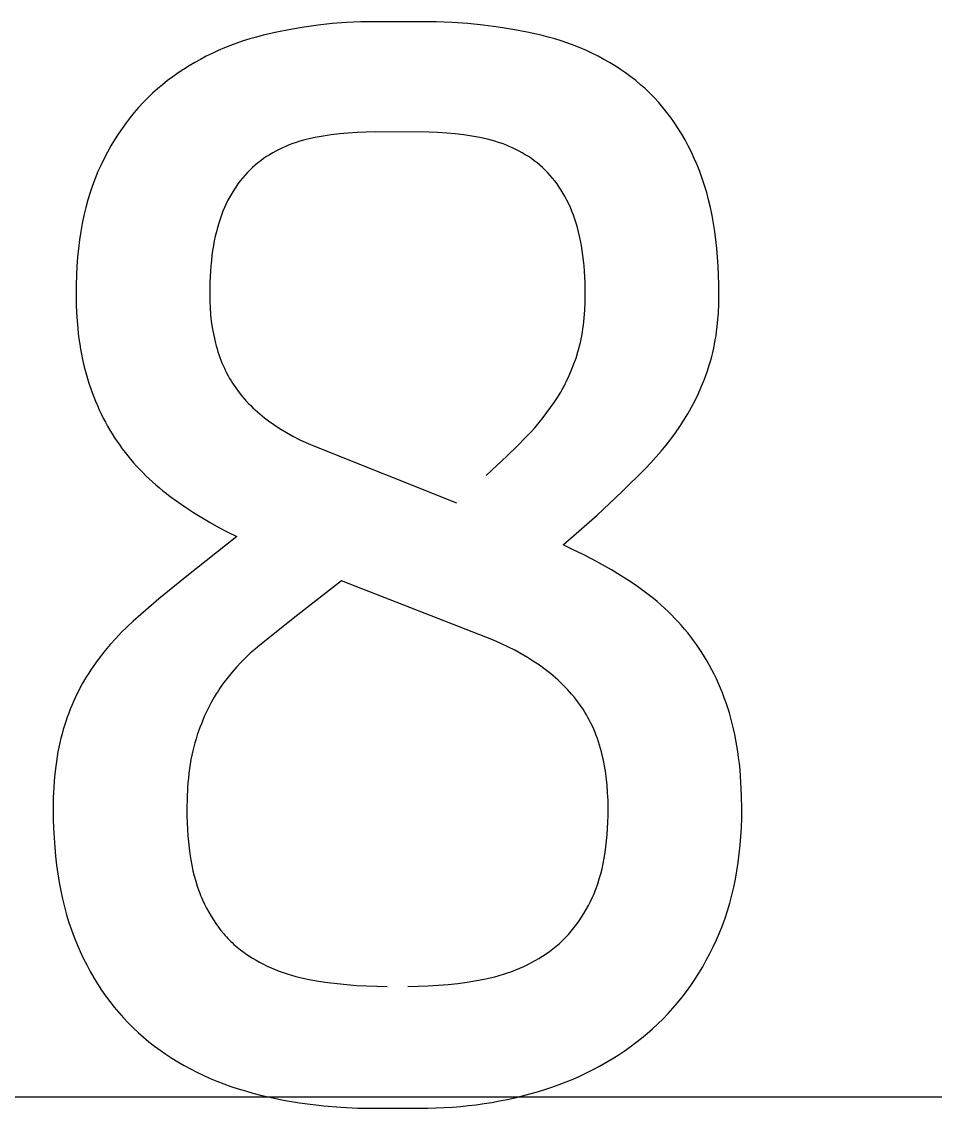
# Model space of a CAD drawing. Extents: x 296 to 1497, y 3 to 304.
# Drawn here: x 1463.576 to 1466.131, y 68.217 to 71.256 of the extents above; entities that cross this region are included whole.
import ezdxf

# ---------------------------------------------------------------- set-up
doc = ezdxf.new("R2010")
doc.units = 0
doc.layers.add('FLAT_PANELS', color=1, linetype='CONTINUOUS')
doc.layers.add('HELP_LINES', color=3, linetype='CONTINUOUS')

msp = doc.modelspace()

# ---------------------------------------------------------------- linework, layer by layer
at = {"layer": 'FLAT_PANELS'}
msp.add_line((1476.484, 68.2483), (1451.084, 68.2483), dxfattribs=at)
at = {"layer": 'HELP_LINES'}
for p, q in [((1464.3274, 71.2349), (1464.2891, 71.2272)), ((1464.3661, 71.2414), (1464.3274, 71.2349)), ((1464.4052, 71.2467), (1464.3661, 71.2414)), ((1464.4446, 71.2509), (1464.4052, 71.2467)), ((1464.4844, 71.2538), (1464.4446, 71.2509)), ((1464.5245, 71.2556), (1464.4844, 71.2538)), ((1464.565, 71.2562), (1464.5245, 71.2556)), ((1464.7351, 71.2556), (1464.565, 71.2562)), ((1464.7801, 71.2538), (1464.7351, 71.2556)), ((1464.8241, 71.2509), (1464.7801, 71.2538)), ((1464.8671, 71.2467), (1464.8241, 71.2509)), ((1464.9091, 71.2414), (1464.8671, 71.2467)), ((1464.9501, 71.2349), (1464.9091, 71.2414)), ((1464.9901, 71.2272), (1464.9501, 71.2349)), ((1464.1957, 71.2024), (1464.1778, 71.1962)), ((1464.2139, 71.2081), (1464.1957, 71.2024)), ((1464.2324, 71.2134), (1464.2139, 71.2081)), ((1464.2512, 71.2184), (1464.2324, 71.2134)), ((1464.2891, 71.2272), (1464.2512, 71.2184)), ((1465.0291, 71.2184), (1464.9901, 71.2272)), ((1465.0482, 71.2134), (1465.0291, 71.2184)), ((1465.0669, 71.2081), (1465.0482, 71.2134)), ((1465.0853, 71.2024), (1465.0669, 71.2081)), ((1465.1034, 71.1962), (1465.0853, 71.2024)), ((1464.1087, 71.1677), (1464.0922, 71.1596)), ((1464.1256, 71.1754), (1464.1087, 71.1677)), ((1464.1427, 71.1828), (1464.1256, 71.1754)), ((1464.1601, 71.1897), (1464.1427, 71.1828)), ((1464.1778, 71.1962), (1464.1601, 71.1897)), ((1465.1211, 71.1897), (1465.1034, 71.1962)), ((1465.1385, 71.1828), (1465.1211, 71.1897)), ((1465.1555, 71.1754), (1465.1385, 71.1828)), ((1465.1722, 71.1677), (1465.1555, 71.1754)), ((1465.1886, 71.1596), (1465.1722, 71.1677)), ((1464.0598, 71.1421), (1464.0441, 71.1328)), ((1464.0759, 71.151), (1464.0598, 71.1421)), ((1464.0922, 71.1596), (1464.0759, 71.151)), ((1465.2046, 71.151), (1465.1886, 71.1596)), ((1465.2203, 71.1421), (1465.2046, 71.151)), ((1465.2356, 71.1328), (1465.2203, 71.1421)), ((1464.0134, 71.1129), (1463.9984, 71.1024)), ((1464.0286, 71.123), (1464.0134, 71.1129)), ((1464.0441, 71.1328), (1464.0286, 71.123)), ((1465.2506, 71.123), (1465.2356, 71.1328)), ((1465.2653, 71.1129), (1465.2506, 71.123)), ((1465.2796, 71.1024), (1465.2653, 71.1129)), ((1463.9694, 71.0801), (1463.9554, 71.0683)), ((1463.9837, 71.0914), (1463.9694, 71.0801)), ((1463.9984, 71.1024), (1463.9837, 71.0914)), ((1465.2936, 71.0914), (1465.2796, 71.1024)), ((1465.3072, 71.0801), (1465.2936, 71.0914)), ((1465.3205, 71.0683), (1465.3072, 71.0801)), ((1463.9418, 71.056), (1463.9285, 71.0433)), ((1463.9554, 71.0683), (1463.9418, 71.056)), ((1465.3333, 71.056), (1465.3205, 71.0683)), ((1465.3458, 71.0433), (1465.3333, 71.056)), ((1463.903, 71.0165), (1463.8909, 71.0025)), ((1463.9156, 71.0301), (1463.903, 71.0165)), ((1463.9285, 71.0433), (1463.9156, 71.0301)), ((1465.3578, 71.0301), (1465.3458, 71.0433)), ((1465.3695, 71.0165), (1465.3578, 71.0301)), ((1465.3808, 71.0025), (1465.3695, 71.0165)), ((1463.8791, 70.988), (1463.8676, 70.973)), ((1463.8909, 71.0025), (1463.8791, 70.988)), ((1465.3918, 70.988), (1465.3808, 71.0025)), ((1465.4023, 70.973), (1465.3918, 70.988)), ((1463.8565, 70.9576), (1463.8458, 70.9418)), ((1463.8676, 70.973), (1463.8565, 70.9576)), ((1465.4124, 70.9576), (1465.4023, 70.973)), ((1465.4222, 70.9418), (1465.4124, 70.9576)), ((1463.8355, 70.9255), (1463.8255, 70.9088)), ((1463.8458, 70.9418), (1463.8355, 70.9255)), ((1464.3646, 70.9248), (1464.3542, 70.9219)), ((1464.3752, 70.9275), (1464.3646, 70.9248)), ((1464.3968, 70.9323), (1464.3752, 70.9275)), ((1464.419, 70.9364), (1464.3968, 70.9323)), ((1464.4419, 70.9399), (1464.419, 70.9364)), ((1464.4653, 70.9428), (1464.4419, 70.9399)), ((1464.4893, 70.945), (1464.4653, 70.9428)), ((1464.514, 70.9466), (1464.4893, 70.945)), ((1464.5392, 70.9476), (1464.514, 70.9466)), ((1464.565, 70.9479), (1464.5392, 70.9476)), ((1464.7149, 70.9476), (1464.565, 70.9479)), ((1464.7401, 70.9466), (1464.7149, 70.9476)), ((1464.7647, 70.945), (1464.7401, 70.9466)), ((1464.7888, 70.9428), (1464.7647, 70.945)), ((1464.8122, 70.9399), (1464.7888, 70.9428)), ((1464.835, 70.9364), (1464.8122, 70.9399)), ((1464.8572, 70.9323), (1464.835, 70.9364)), ((1464.8789, 70.9275), (1464.8572, 70.9323)), ((1464.8894, 70.9248), (1464.8789, 70.9275)), ((1464.8998, 70.9219), (1464.8894, 70.9248)), ((1465.4316, 70.9255), (1465.4222, 70.9418)), ((1465.4406, 70.9088), (1465.4316, 70.9255)), ((1463.8255, 70.9088), (1463.8158, 70.8916)), ((1464.2869, 70.8945), (1464.278, 70.8896)), ((1464.2959, 70.8992), (1464.2869, 70.8945)), ((1464.3052, 70.9036), (1464.2959, 70.8992)), ((1464.3146, 70.9077), (1464.3052, 70.9036)), ((1464.3242, 70.9117), (1464.3146, 70.9077)), ((1464.334, 70.9153), (1464.3242, 70.9117)), ((1464.344, 70.9187), (1464.334, 70.9153)), ((1464.3542, 70.9219), (1464.344, 70.9187)), ((1464.91, 70.9187), (1464.8998, 70.9219)), ((1464.92, 70.9153), (1464.91, 70.9187)), ((1464.9298, 70.9117), (1464.92, 70.9153)), ((1464.9395, 70.9077), (1464.9298, 70.9117)), ((1464.9489, 70.9036), (1464.9395, 70.9077)), ((1464.9581, 70.8992), (1464.9489, 70.9036)), ((1464.9672, 70.8945), (1464.9581, 70.8992)), ((1464.9761, 70.8896), (1464.9672, 70.8945)), ((1465.4492, 70.8916), (1465.4406, 70.9088)), ((1463.8066, 70.874), (1463.7977, 70.8559)), ((1463.8158, 70.8916), (1463.8066, 70.874)), ((1464.2444, 70.8674), (1464.2365, 70.8613)), ((1464.2525, 70.8733), (1464.2444, 70.8674)), ((1464.2608, 70.879), (1464.2525, 70.8733)), ((1464.2693, 70.8844), (1464.2608, 70.879)), ((1464.278, 70.8896), (1464.2693, 70.8844)), ((1464.9847, 70.8844), (1464.9761, 70.8896)), ((1464.9932, 70.879), (1464.9847, 70.8844)), ((1465.0015, 70.8733), (1464.9932, 70.879)), ((1465.0097, 70.8674), (1465.0015, 70.8733)), ((1465.0176, 70.8613), (1465.0097, 70.8674)), ((1465.4574, 70.874), (1465.4492, 70.8916)), ((1465.4652, 70.8559), (1465.4574, 70.874)), ((1463.7892, 70.8373), (1463.7813, 70.8182)), ((1463.7934, 70.8467), (1463.7892, 70.8373)), ((1463.7977, 70.8559), (1463.7934, 70.8467)), ((1464.2068, 70.834), (1464.1999, 70.8265)), ((1464.2139, 70.8412), (1464.2068, 70.834)), ((1464.2212, 70.8482), (1464.2139, 70.8412)), ((1464.2287, 70.8549), (1464.2212, 70.8482)), ((1464.2365, 70.8613), (1464.2287, 70.8549)), ((1465.0253, 70.8549), (1465.0176, 70.8613)), ((1465.0329, 70.8482), (1465.0253, 70.8549)), ((1465.0402, 70.8412), (1465.0329, 70.8482)), ((1465.0473, 70.834), (1465.0402, 70.8412)), ((1465.0541, 70.8265), (1465.0473, 70.834)), ((1465.4726, 70.8373), (1465.4652, 70.8559)), ((1465.4796, 70.8182), (1465.4726, 70.8373)), ((1463.7813, 70.8182), (1463.774, 70.7986)), ((1464.1806, 70.8024), (1464.1747, 70.7939)), ((1464.1869, 70.8108), (1464.1806, 70.8024)), ((1464.1933, 70.8188), (1464.1869, 70.8108)), ((1464.1999, 70.8265), (1464.1933, 70.8188)), ((1465.0608, 70.8188), (1465.0541, 70.8265)), ((1465.0672, 70.8108), (1465.0608, 70.8188)), ((1465.0734, 70.8024), (1465.0672, 70.8108)), ((1465.0794, 70.7939), (1465.0734, 70.8024)), ((1465.486, 70.7986), (1465.4796, 70.8182)), ((1463.7672, 70.7784), (1463.7609, 70.7577)), ((1463.774, 70.7986), (1463.7672, 70.7784)), ((1464.1633, 70.7759), (1464.158, 70.7665)), ((1464.1689, 70.785), (1464.1633, 70.7759)), ((1464.1747, 70.7939), (1464.1689, 70.785)), ((1465.0852, 70.785), (1465.0794, 70.7939)), ((1465.0907, 70.7759), (1465.0852, 70.785)), ((1465.096, 70.7665), (1465.0907, 70.7759)), ((1465.492, 70.7784), (1465.486, 70.7986)), ((1465.4975, 70.7577), (1465.492, 70.7784)), ((1463.7609, 70.7577), (1463.7552, 70.7364)), ((1464.148, 70.7469), (1464.1434, 70.7367)), ((1464.1529, 70.7568), (1464.148, 70.7469)), ((1464.158, 70.7665), (1464.1529, 70.7568)), ((1465.1011, 70.7568), (1465.096, 70.7665)), ((1465.106, 70.7469), (1465.1011, 70.7568)), ((1465.1107, 70.7367), (1465.106, 70.7469)), ((1465.5025, 70.7364), (1465.4975, 70.7577)), ((1463.75, 70.7146), (1463.7454, 70.6923)), ((1463.7552, 70.7364), (1463.75, 70.7146)), ((1464.1347, 70.7154), (1464.1307, 70.7043)), ((1464.1389, 70.7262), (1464.1347, 70.7154)), ((1464.1434, 70.7367), (1464.1389, 70.7262)), ((1465.1151, 70.7262), (1465.1107, 70.7367)), ((1465.1194, 70.7154), (1465.1151, 70.7262)), ((1465.1233, 70.7043), (1465.1194, 70.7154)), ((1465.507, 70.7146), (1465.5025, 70.7364)), ((1465.5111, 70.6923), (1465.507, 70.7146)), ((1463.7454, 70.6923), (1463.7413, 70.6695)), ((1464.1235, 70.6811), (1464.1203, 70.6689)), ((1464.127, 70.6929), (1464.1235, 70.6811)), ((1464.1307, 70.7043), (1464.127, 70.6929)), ((1465.1271, 70.6929), (1465.1233, 70.7043)), ((1465.1305, 70.6811), (1465.1271, 70.6929)), ((1465.1338, 70.6689), (1465.1305, 70.6811)), ((1465.5147, 70.6695), (1465.5111, 70.6923)), ((1463.7413, 70.6695), (1463.7378, 70.6461)), ((1464.1173, 70.6564), (1464.1146, 70.6435)), ((1464.1203, 70.6689), (1464.1173, 70.6564)), ((1465.1367, 70.6564), (1465.1338, 70.6689)), ((1465.1394, 70.6435), (1465.1367, 70.6564)), ((1465.5178, 70.6461), (1465.5147, 70.6695)), ((1463.7348, 70.6222), (1463.7323, 70.5977)), ((1463.7378, 70.6461), (1463.7348, 70.6222)), ((1464.1122, 70.6302), (1464.11, 70.6166)), ((1464.1146, 70.6435), (1464.1122, 70.6302)), ((1465.1418, 70.6302), (1465.1394, 70.6435)), ((1465.144, 70.6166), (1465.1418, 70.6302)), ((1465.5204, 70.6222), (1465.5178, 70.6461)), ((1465.5226, 70.5977), (1465.5204, 70.6222)), ((1463.7323, 70.5977), (1463.7304, 70.5727)), ((1464.1081, 70.6026), (1464.1064, 70.5883)), ((1464.11, 70.6166), (1464.1081, 70.6026)), ((1465.146, 70.6026), (1465.144, 70.6166)), ((1465.1476, 70.5883), (1465.146, 70.6026)), ((1465.5242, 70.5727), (1465.5226, 70.5977)), ((1463.7304, 70.5727), (1463.729, 70.5472)), ((1464.105, 70.5736), (1464.1038, 70.5585)), ((1464.1064, 70.5883), (1464.105, 70.5736)), ((1465.149, 70.5736), (1465.1476, 70.5883)), ((1465.1502, 70.5585), (1465.149, 70.5736)), ((1465.5254, 70.5472), (1465.5242, 70.5727)), ((1463.729, 70.5472), (1463.7282, 70.5212)), ((1464.103, 70.543), (1464.1023, 70.5272)), ((1464.1038, 70.5585), (1464.103, 70.543)), ((1465.1511, 70.543), (1465.1502, 70.5585)), ((1465.1517, 70.5272), (1465.1511, 70.543)), ((1465.5261, 70.5212), (1465.5254, 70.5472)), ((1463.7282, 70.5212), (1463.728, 70.4946)), ((1464.1023, 70.5272), (1464.1018, 70.4946)), ((1465.1523, 70.4946), (1465.1517, 70.5272)), ((1465.5264, 70.4946), (1465.5261, 70.5212)), ((1463.728, 70.4946), (1463.7285, 70.462)), ((1464.1018, 70.4946), (1464.1021, 70.4749)), ((1464.1021, 70.4749), (1464.1029, 70.4557)), ((1465.151, 70.4495), (1465.1519, 70.4717)), ((1465.1519, 70.4717), (1465.1523, 70.4946)), ((1465.526, 70.4673), (1465.5264, 70.4946)), ((1463.7285, 70.462), (1463.73, 70.4303)), ((1464.1029, 70.4557), (1464.1043, 70.4369)), ((1465.1494, 70.4281), (1465.151, 70.4495)), ((1465.5227, 70.4151), (1465.5247, 70.4408)), ((1465.5247, 70.4408), (1465.526, 70.4673)), ((1463.73, 70.4303), (1463.7324, 70.3995)), ((1464.1043, 70.4369), (1464.1063, 70.4185)), ((1464.1063, 70.4185), (1464.1089, 70.4006)), ((1465.1458, 70.3975), (1465.1472, 70.4075)), ((1465.1472, 70.4075), (1465.1494, 70.4281)), ((1465.5214, 70.4026), (1465.5227, 70.4151)), ((1463.7324, 70.3995), (1463.7341, 70.3844)), ((1463.7341, 70.3844), (1463.7359, 70.3695)), ((1464.1089, 70.4006), (1464.1104, 70.3918)), ((1464.1104, 70.3918), (1464.112, 70.3831)), ((1464.112, 70.3831), (1464.1138, 70.3745)), ((1465.1408, 70.3686), (1465.1426, 70.378)), ((1465.1426, 70.378), (1465.1443, 70.3877)), ((1465.1443, 70.3877), (1465.1458, 70.3975)), ((1465.5162, 70.3662), (1465.5181, 70.3781)), ((1465.5181, 70.3781), (1465.5198, 70.3903)), ((1465.5198, 70.3903), (1465.5214, 70.4026)), ((1463.7359, 70.3695), (1463.738, 70.3548)), ((1463.738, 70.3548), (1463.7404, 70.3403)), ((1464.1138, 70.3745), (1464.1157, 70.3661)), ((1464.1157, 70.3661), (1464.1178, 70.3577)), ((1464.1178, 70.3577), (1464.12, 70.3494)), ((1464.12, 70.3494), (1464.1223, 70.3413)), ((1465.1343, 70.3414), (1465.1367, 70.3502)), ((1465.1367, 70.3502), (1465.1388, 70.3593)), ((1465.1388, 70.3593), (1465.1408, 70.3686)), ((1465.5116, 70.3429), (1465.514, 70.3544)), ((1465.514, 70.3544), (1465.5162, 70.3662)), ((1463.7404, 70.3403), (1463.743, 70.3261)), ((1463.743, 70.3261), (1463.7459, 70.312)), ((1464.1223, 70.3413), (1464.1248, 70.3332)), ((1464.1248, 70.3332), (1464.1274, 70.3253)), ((1464.1274, 70.3253), (1464.1302, 70.3175)), ((1464.1302, 70.3175), (1464.1331, 70.3097)), ((1465.1265, 70.3157), (1465.1319, 70.3327)), ((1465.1319, 70.3327), (1465.1343, 70.3414)), ((1465.5034, 70.3094), (1465.5063, 70.3203)), ((1465.5063, 70.3203), (1465.5091, 70.3315)), ((1465.5091, 70.3315), (1465.5116, 70.3429)), ((1463.7459, 70.312), (1463.749, 70.2982)), ((1463.749, 70.2982), (1463.7524, 70.2846)), ((1464.1331, 70.3097), (1464.1361, 70.3021)), ((1464.1361, 70.3021), (1464.1393, 70.2946)), ((1464.1393, 70.2946), (1464.1427, 70.2872)), ((1464.1427, 70.2872), (1464.1461, 70.2799)), ((1465.1143, 70.2826), (1465.1207, 70.299)), ((1465.1207, 70.299), (1465.1265, 70.3157)), ((1465.4933, 70.2775), (1465.5002, 70.2986)), ((1465.5002, 70.2986), (1465.5034, 70.3094)), ((1463.7524, 70.2846), (1463.756, 70.2712)), ((1463.756, 70.2712), (1463.7598, 70.258)), ((1463.7598, 70.258), (1463.7639, 70.245)), ((1464.1461, 70.2799), (1464.1497, 70.2728)), ((1464.1497, 70.2728), (1464.1535, 70.2657)), ((1464.1535, 70.2657), (1464.1574, 70.2587)), ((1464.1574, 70.2587), (1464.1615, 70.2519)), ((1465.1, 70.2509), (1465.1074, 70.2666)), ((1465.1074, 70.2666), (1465.1143, 70.2826)), ((1465.4778, 70.2366), (1465.4859, 70.2568)), ((1465.4859, 70.2568), (1465.4933, 70.2775)), ((1463.7639, 70.245), (1463.7682, 70.2322)), ((1463.7682, 70.2322), (1463.7727, 70.2196)), ((1464.1615, 70.2519), (1464.1656, 70.2451)), ((1464.1656, 70.2451), (1464.17, 70.2385)), ((1464.17, 70.2385), (1464.1744, 70.2319)), ((1464.1744, 70.2319), (1464.1791, 70.2255)), ((1464.1791, 70.2255), (1464.1839, 70.2191)), ((1465.0836, 70.2205), (1465.0879, 70.2279)), ((1465.0879, 70.2279), (1465.0921, 70.2355)), ((1465.0921, 70.2355), (1465.0961, 70.2432)), ((1465.0961, 70.2432), (1465.1, 70.2509)), ((1465.4691, 70.2167), (1465.4778, 70.2366)), ((1463.7727, 70.2196), (1463.7774, 70.2071)), ((1463.7774, 70.2071), (1463.7823, 70.1949)), ((1463.7823, 70.1949), (1463.7875, 70.1828)), ((1464.1839, 70.2191), (1464.1889, 70.2128)), ((1464.1889, 70.2128), (1464.194, 70.2066)), ((1464.194, 70.2066), (1464.1993, 70.2005)), ((1464.1993, 70.2005), (1464.2049, 70.1944)), ((1465.0652, 70.1913), (1465.0747, 70.2057)), ((1465.0747, 70.2057), (1465.0792, 70.2131)), ((1465.0792, 70.2131), (1465.0836, 70.2205)), ((1465.45, 70.1784), (1465.4599, 70.1973)), ((1465.4599, 70.1973), (1465.4691, 70.2167)), ((1463.7875, 70.1828), (1463.7928, 70.1709)), ((1463.7928, 70.1709), (1463.7983, 70.1592)), ((1464.2049, 70.1944), (1464.2105, 70.1884)), ((1464.2105, 70.1884), (1464.2164, 70.1825)), ((1464.2164, 70.1825), (1464.2224, 70.1766)), ((1464.2224, 70.1766), (1464.2287, 70.1708)), ((1464.2287, 70.1708), (1464.2351, 70.1651)), ((1464.2351, 70.1651), (1464.2416, 70.1595)), ((1465.0451, 70.1629), (1465.0554, 70.177)), ((1465.0554, 70.177), (1465.0652, 70.1913)), ((1465.4395, 70.1598), (1465.45, 70.1784)), ((1463.7983, 70.1592), (1463.804, 70.1476)), ((1463.804, 70.1476), (1463.81, 70.1363)), ((1463.81, 70.1363), (1463.8161, 70.1251)), ((1464.2416, 70.1595), (1464.2484, 70.1539)), ((1464.2484, 70.1539), (1464.2553, 70.1484)), ((1464.2553, 70.1484), (1464.2624, 70.143)), ((1464.2624, 70.143), (1464.2697, 70.1377)), ((1464.2697, 70.1377), (1464.2771, 70.1324)), ((1465.0118, 70.1218), (1465.0233, 70.1353)), ((1465.0233, 70.1353), (1465.0345, 70.149)), ((1465.0345, 70.149), (1465.0451, 70.1629)), ((1465.4168, 70.1239), (1465.4284, 70.1417)), ((1465.4284, 70.1417), (1465.4395, 70.1598)), ((1463.8161, 70.1251), (1463.8225, 70.1141)), ((1463.8225, 70.1141), (1463.829, 70.1033)), ((1464.2771, 70.1324), (1464.2848, 70.1272)), ((1464.2848, 70.1272), (1464.3006, 70.1171)), ((1464.3006, 70.1171), (1464.317, 70.1072)), ((1464.317, 70.1072), (1464.3342, 70.0976)), ((1464.9875, 70.0953), (1464.9998, 70.1084)), ((1464.9998, 70.1084), (1465.0118, 70.1218)), ((1465.3919, 70.0892), (1465.4046, 70.1064)), ((1465.4046, 70.1064), (1465.4168, 70.1239)), ((1463.829, 70.1033), (1463.8358, 70.0927)), ((1463.8358, 70.0927), (1463.8428, 70.0822)), ((1463.8428, 70.0822), (1463.8499, 70.072)), ((1464.3342, 70.0976), (1464.3522, 70.0883)), ((1464.3522, 70.0883), (1464.3708, 70.0793)), ((1464.3708, 70.0793), (1464.3901, 70.0706)), ((1464.9616, 70.0689), (1464.9875, 70.0953)), ((1465.3787, 70.0722), (1465.3919, 70.0892)), ((1463.8499, 70.072), (1463.8573, 70.0619)), ((1463.8573, 70.0619), (1463.8649, 70.0519)), ((1463.8649, 70.0519), (1463.8727, 70.0421)), ((1464.3901, 70.0706), (1464.7918, 69.9111)), ((1464.9342, 70.042), (1464.9616, 70.0689)), ((1465.3508, 70.0391), (1465.365, 70.0555)), ((1465.365, 70.0555), (1465.3787, 70.0722)), ((1463.8727, 70.0421), (1463.8806, 70.0325)), ((1463.8806, 70.0325), (1463.8888, 70.023)), ((1463.8888, 70.023), (1463.8971, 70.0137)), ((1463.8971, 70.0137), (1463.9057, 70.0045)), ((1464.8751, 69.9868), (1464.9342, 70.042)), ((1465.3208, 70.007), (1465.3361, 70.0229)), ((1465.3361, 70.0229), (1465.3508, 70.0391)), ((1463.9057, 70.0045), (1463.9144, 69.9954)), ((1463.9144, 69.9954), (1463.9234, 69.9865)), ((1463.9234, 69.9865), (1463.9325, 69.9778)), ((1465.2559, 69.9428), (1465.3208, 70.007)), ((1463.9325, 69.9778), (1463.9419, 69.9692)), ((1463.9419, 69.9692), (1463.9514, 69.9608)), ((1463.9514, 69.9608), (1463.9611, 69.9525)), ((1463.9611, 69.9525), (1463.971, 69.9444)), ((1463.971, 69.9444), (1463.9811, 69.9364)), ((1463.9811, 69.9364), (1463.9914, 69.9286)), ((1463.9914, 69.9286), (1464.0126, 69.9132)), ((1465.1852, 69.8762), (1465.2559, 69.9428)), ((1464.0126, 69.9132), (1464.0343, 69.8983)), ((1464.0343, 69.8983), (1464.0566, 69.8837)), ((1464.0566, 69.8837), (1464.0796, 69.8695)), ((1464.0796, 69.8695), (1464.1032, 69.8556)), ((1465.0902, 69.7929), (1465.1852, 69.8762)), ((1464.1032, 69.8556), (1464.1273, 69.8421)), ((1464.1273, 69.8421), (1464.1521, 69.829)), ((1464.1775, 69.8162), (1464.038, 69.7058)), ((1464.1521, 69.829), (1464.1775, 69.8162)), ((1465.1189, 69.7796), (1465.0902, 69.7929)), ((1465.1468, 69.766), (1465.1189, 69.7796)), ((1465.174, 69.752), (1465.1468, 69.766)), ((1465.2004, 69.7376), (1465.174, 69.752)), ((1465.2261, 69.7229), (1465.2004, 69.7376)), ((1465.251, 69.7078), (1465.2261, 69.7229)), ((1464.038, 69.7058), (1463.9597, 69.6423)), ((1464.4701, 69.6922), (1464.3481, 69.5972)), ((1464.8961, 69.5266), (1464.4701, 69.6922)), ((1465.2751, 69.6924), (1465.251, 69.7078)), ((1465.2986, 69.6766), (1465.2751, 69.6924)), ((1465.31, 69.6685), (1465.2986, 69.6766)), ((1465.3212, 69.6602), (1465.31, 69.6685)), ((1465.3322, 69.6518), (1465.3212, 69.6602)), ((1465.3429, 69.6432), (1465.3322, 69.6518)), ((1463.9597, 69.6423), (1463.9229, 69.6109)), ((1465.3535, 69.6344), (1465.3429, 69.6432)), ((1465.3638, 69.6254), (1465.3535, 69.6344)), ((1465.374, 69.6162), (1465.3638, 69.6254)), ((1463.9229, 69.6109), (1463.8877, 69.5798)), ((1464.3481, 69.5972), (1464.2423, 69.5128)), ((1465.3839, 69.6068), (1465.374, 69.6162)), ((1465.3936, 69.5973), (1465.3839, 69.6068)), ((1465.4031, 69.5876), (1465.3936, 69.5973)), ((1465.4124, 69.5777), (1465.4031, 69.5876)), ((1463.8707, 69.5641), (1463.8544, 69.548)), ((1463.8877, 69.5798), (1463.8707, 69.5641)), ((1465.4215, 69.5676), (1465.4124, 69.5777)), ((1465.4303, 69.5574), (1465.4215, 69.5676)), ((1465.439, 69.5469), (1465.4303, 69.5574)), ((1463.8388, 69.5316), (1463.8237, 69.5148)), ((1463.8544, 69.548), (1463.8388, 69.5316)), ((1464.9164, 69.5176), (1464.8961, 69.5266)), ((1465.4474, 69.5363), (1465.439, 69.5469)), ((1465.4556, 69.5255), (1465.4474, 69.5363)), ((1463.8092, 69.4977), (1463.7953, 69.4802)), ((1463.8237, 69.5148), (1463.8092, 69.4977)), ((1464.2286, 69.5016), (1464.2153, 69.4899)), ((1464.2423, 69.5128), (1464.2286, 69.5016)), ((1464.9361, 69.5082), (1464.9164, 69.5176)), ((1464.9551, 69.4985), (1464.9361, 69.5082)), ((1464.9734, 69.4885), (1464.9551, 69.4985)), ((1465.4636, 69.5145), (1465.4556, 69.5255)), ((1465.4714, 69.5032), (1465.4636, 69.5145)), ((1465.4789, 69.4918), (1465.4714, 69.5032)), ((1463.7953, 69.4802), (1463.7821, 69.4623)), ((1464.2022, 69.4776), (1464.1895, 69.4648)), ((1464.2153, 69.4899), (1464.2022, 69.4776)), ((1464.991, 69.4781), (1464.9734, 69.4885)), ((1465.008, 69.4673), (1464.991, 69.4781)), ((1465.0244, 69.4563), (1465.008, 69.4673)), ((1465.4862, 69.4801), (1465.4789, 69.4918)), ((1465.4933, 69.4682), (1465.4862, 69.4801)), ((1465.5001, 69.4561), (1465.4933, 69.4682)), ((1463.7694, 69.4441), (1463.7634, 69.4348)), ((1463.7821, 69.4623), (1463.7694, 69.4441)), ((1464.1649, 69.4376), (1464.1531, 69.4231)), ((1464.1771, 69.4515), (1464.1649, 69.4376)), ((1464.1895, 69.4648), (1464.1771, 69.4515)), ((1465.04, 69.4448), (1465.0244, 69.4563)), ((1465.0476, 69.439), (1465.04, 69.4448)), ((1465.055, 69.433), (1465.0476, 69.439)), ((1465.5067, 69.4438), (1465.5001, 69.4561)), ((1465.513, 69.4313), (1465.5067, 69.4438)), ((1463.7461, 69.406), (1463.7407, 69.3961)), ((1463.7517, 69.4158), (1463.7461, 69.406)), ((1463.7574, 69.4254), (1463.7517, 69.4158)), ((1463.7634, 69.4348), (1463.7574, 69.4254)), ((1464.1415, 69.4081), (1464.1359, 69.4004)), ((1464.1531, 69.4231), (1464.1415, 69.4081)), ((1465.0623, 69.427), (1465.055, 69.433)), ((1465.0694, 69.4209), (1465.0623, 69.427)), ((1465.0763, 69.4147), (1465.0694, 69.4209)), ((1465.083, 69.4084), (1465.0763, 69.4147)), ((1465.0896, 69.402), (1465.083, 69.4084)), ((1465.5191, 69.4185), (1465.513, 69.4313)), ((1465.525, 69.4055), (1465.5191, 69.4185)), ((1465.5307, 69.3923), (1465.525, 69.4055)), ((1463.7303, 69.3757), (1463.7254, 69.3653)), ((1463.7354, 69.386), (1463.7303, 69.3757)), ((1463.7407, 69.3961), (1463.7354, 69.386)), ((1464.1198, 69.3761), (1464.1147, 69.3676)), ((1464.125, 69.3844), (1464.1198, 69.3761)), ((1464.1304, 69.3925), (1464.125, 69.3844)), ((1464.1359, 69.4004), (1464.1304, 69.3925)), ((1465.096, 69.3956), (1465.0896, 69.402)), ((1465.1023, 69.389), (1465.096, 69.3956)), ((1465.1083, 69.3824), (1465.1023, 69.389)), ((1465.1143, 69.3757), (1465.1083, 69.3824)), ((1465.12, 69.3689), (1465.1143, 69.3757)), ((1465.5361, 69.3789), (1465.5307, 69.3923)), ((1465.5412, 69.3652), (1465.5361, 69.3789)), ((1463.7161, 69.3441), (1463.7116, 69.3332)), ((1463.7207, 69.3548), (1463.7161, 69.3441)), ((1463.7254, 69.3653), (1463.7207, 69.3548)), ((1464.1048, 69.3501), (1464.1001, 69.3411)), ((1464.1097, 69.359), (1464.1048, 69.3501)), ((1464.1147, 69.3676), (1464.1097, 69.359)), ((1465.1256, 69.362), (1465.12, 69.3689)), ((1465.131, 69.355), (1465.1256, 69.362)), ((1465.1363, 69.3479), (1465.131, 69.355)), ((1465.1413, 69.3407), (1465.1363, 69.3479)), ((1465.5462, 69.3514), (1465.5412, 69.3652)), ((1465.5509, 69.3373), (1465.5462, 69.3514)), ((1463.7074, 69.3221), (1463.7033, 69.3109)), ((1463.7116, 69.3332), (1463.7074, 69.3221)), ((1464.0911, 69.3224), (1464.0867, 69.3128)), ((1464.0955, 69.3318), (1464.0911, 69.3224)), ((1464.1001, 69.3411), (1464.0955, 69.3318)), ((1465.1463, 69.3333), (1465.1413, 69.3407)), ((1465.151, 69.3257), (1465.1463, 69.3333)), ((1465.1556, 69.318), (1465.151, 69.3257)), ((1465.16, 69.3102), (1465.1556, 69.318)), ((1465.5554, 69.323), (1465.5509, 69.3373)), ((1465.5596, 69.3084), (1465.5554, 69.323)), ((1463.6994, 69.2996), (1463.692, 69.2764)), ((1463.7033, 69.3109), (1463.6994, 69.2996)), ((1464.0784, 69.293), (1464.0745, 69.2828)), ((1464.0825, 69.303), (1464.0784, 69.293)), ((1464.0867, 69.3128), (1464.0825, 69.303)), ((1465.1642, 69.3022), (1465.16, 69.3102)), ((1465.1683, 69.2941), (1465.1642, 69.3022)), ((1465.1722, 69.2858), (1465.1683, 69.2941)), ((1465.176, 69.2774), (1465.1722, 69.2858)), ((1465.5635, 69.2936), (1465.5596, 69.3084)), ((1465.5672, 69.2784), (1465.5635, 69.2936)), ((1463.6886, 69.2645), (1463.6854, 69.2524)), ((1463.692, 69.2764), (1463.6886, 69.2645)), ((1464.067, 69.2618), (1464.0635, 69.251)), ((1464.0745, 69.2828), (1464.067, 69.2618)), ((1465.1796, 69.2688), (1465.176, 69.2774)), ((1465.183, 69.2601), (1465.1796, 69.2688)), ((1465.1862, 69.2512), (1465.183, 69.2601)), ((1465.5706, 69.263), (1465.5672, 69.2784)), ((1465.5737, 69.2472), (1465.5706, 69.263)), ((1463.6797, 69.2273), (1463.6772, 69.2143)), ((1463.6825, 69.2399), (1463.6797, 69.2273)), ((1463.6854, 69.2524), (1463.6825, 69.2399)), ((1464.0572, 69.2286), (1464.0543, 69.2169)), ((1464.0602, 69.2399), (1464.0572, 69.2286)), ((1464.0635, 69.251), (1464.0602, 69.2399)), ((1465.1893, 69.2422), (1465.1862, 69.2512)), ((1465.1922, 69.233), (1465.1893, 69.2422)), ((1465.195, 69.2237), (1465.1922, 69.233)), ((1465.1976, 69.2142), (1465.195, 69.2237)), ((1465.5766, 69.2312), (1465.5737, 69.2472)), ((1465.5791, 69.2149), (1465.5766, 69.2312)), ((1463.6749, 69.2011), (1463.6728, 69.1876)), ((1463.6772, 69.2143), (1463.6749, 69.2011)), ((1464.0493, 69.1927), (1464.0472, 69.1802)), ((1464.0517, 69.2049), (1464.0493, 69.1927)), ((1464.0543, 69.2169), (1464.0517, 69.2049)), ((1465.2, 69.2046), (1465.1976, 69.2142)), ((1465.2022, 69.1949), (1465.2, 69.2046)), ((1465.2043, 69.185), (1465.2022, 69.1949)), ((1465.5814, 69.1982), (1465.5791, 69.2149)), ((1465.5835, 69.1813), (1465.5814, 69.1982)), ((1463.6709, 69.1739), (1463.6679, 69.1457)), ((1463.6728, 69.1876), (1463.6709, 69.1739)), ((1464.0453, 69.1674), (1464.0436, 69.1543)), ((1464.0472, 69.1802), (1464.0453, 69.1674)), ((1465.2062, 69.1749), (1465.2043, 69.185)), ((1465.208, 69.1647), (1465.2062, 69.1749)), ((1465.2096, 69.1543), (1465.208, 69.1647)), ((1465.5853, 69.1641), (1465.5835, 69.1813)), ((1465.588, 69.1287), (1465.5853, 69.1641)), ((1463.6679, 69.1457), (1463.6657, 69.1163)), ((1464.0421, 69.1409), (1464.0409, 69.1272)), ((1464.0436, 69.1543), (1464.0421, 69.1409)), ((1465.211, 69.1439), (1465.2096, 69.1543)), ((1465.2133, 69.1224), (1465.211, 69.1439)), ((1463.6657, 69.1163), (1463.6643, 69.086)), ((1464.0398, 69.1132), (1464.0385, 69.0845)), ((1464.0409, 69.1272), (1464.0398, 69.1132)), ((1465.215, 69.1004), (1465.2133, 69.1224)), ((1465.5896, 69.0922), (1465.588, 69.1287)), ((1463.6643, 69.086), (1463.6639, 69.0545)), ((1464.0385, 69.0845), (1464.038, 69.0545)), ((1465.216, 69.0778), (1465.215, 69.1004)), ((1465.2163, 69.0545), (1465.216, 69.0778)), ((1465.5901, 69.0545), (1465.5896, 69.0922)), ((1463.6639, 69.0545), (1463.6642, 69.0272)), ((1464.038, 69.0545), (1464.0382, 69.0352)), ((1465.2161, 69.0359), (1465.2163, 69.0545)), ((1465.5899, 69.0286), (1465.5901, 69.0545)), ((1463.6642, 69.0272), (1463.6649, 69.0003)), ((1464.0382, 69.0352), (1464.0387, 69.0162)), ((1464.0387, 69.0162), (1464.0396, 68.9978)), ((1465.2148, 68.9998), (1465.2156, 69.0176)), ((1465.2156, 69.0176), (1465.2161, 69.0359)), ((1465.589, 69.003), (1465.5899, 69.0286)), ((1463.6649, 69.0003), (1463.6663, 68.9739)), ((1464.0396, 68.9978), (1464.0408, 68.9798)), ((1464.0408, 68.9798), (1464.0423, 68.9623)), ((1465.212, 68.9655), (1465.2136, 68.9824)), ((1465.2136, 68.9824), (1465.2148, 68.9998)), ((1465.5877, 68.9779), (1465.589, 69.003)), ((1463.6663, 68.9739), (1463.6681, 68.948)), ((1464.0423, 68.9623), (1464.0442, 68.9453)), ((1465.208, 68.9329), (1465.2102, 68.949)), ((1465.2102, 68.949), (1465.212, 68.9655)), ((1465.5832, 68.9288), (1465.5857, 68.9531)), ((1465.5857, 68.9531), (1465.5877, 68.9779)), ((1463.6681, 68.948), (1463.6704, 68.9226)), ((1463.6704, 68.9226), (1463.6733, 68.8977)), ((1464.0442, 68.9453), (1464.0464, 68.9287)), ((1464.0464, 68.9287), (1464.0489, 68.9126)), ((1465.2054, 68.9172), (1465.208, 68.9329)), ((1465.5802, 68.9049), (1465.5832, 68.9288)), ((1463.6733, 68.8977), (1463.6767, 68.8732)), ((1464.0489, 68.9126), (1464.0518, 68.897)), ((1464.0518, 68.897), (1464.055, 68.8818)), ((1465.1993, 68.8872), (1465.2025, 68.902)), ((1465.2025, 68.902), (1465.2054, 68.9172)), ((1465.5766, 68.8814), (1465.5802, 68.9049)), ((1463.6767, 68.8732), (1463.6806, 68.8493)), ((1464.055, 68.8818), (1464.0586, 68.8671)), ((1464.0586, 68.8671), (1464.0625, 68.8529)), ((1465.1875, 68.8454), (1465.1917, 68.8589)), ((1465.1917, 68.8589), (1465.1957, 68.8728)), ((1465.1957, 68.8728), (1465.1993, 68.8872)), ((1465.5678, 68.8356), (1465.5725, 68.8583)), ((1465.5725, 68.8583), (1465.5766, 68.8814)), ((1463.6806, 68.8493), (1463.685, 68.8259)), ((1464.0625, 68.8529), (1464.0668, 68.8391)), ((1464.0668, 68.8391), (1464.0714, 68.8258)), ((1465.1804, 68.826), (1465.1829, 68.8323)), ((1465.1829, 68.8323), (1465.1875, 68.8454)), ((1465.5625, 68.8133), (1465.5678, 68.8356)), ((1463.685, 68.8259), (1463.69, 68.8029)), ((1463.69, 68.8029), (1463.6955, 68.7805)), ((1464.0714, 68.8258), (1464.0738, 68.8194)), ((1464.0738, 68.8194), (1464.0763, 68.813)), ((1464.0763, 68.813), (1464.0789, 68.8068)), ((1464.0789, 68.8068), (1464.0816, 68.8007)), ((1464.0816, 68.8007), (1464.0871, 68.7887)), ((1465.1671, 68.7957), (1465.1726, 68.8075)), ((1465.1726, 68.8075), (1465.1753, 68.8135)), ((1465.1753, 68.8135), (1465.1779, 68.8197)), ((1465.1779, 68.8197), (1465.1804, 68.826)), ((1465.5567, 68.7915), (1465.5625, 68.8133)), ((1463.6955, 68.7805), (1463.7015, 68.7585)), ((1464.0871, 68.7887), (1464.093, 68.7771)), ((1464.093, 68.7771), (1464.099, 68.7658)), ((1465.1487, 68.7621), (1465.1551, 68.773)), ((1465.1551, 68.773), (1465.1612, 68.7842)), ((1465.1612, 68.7842), (1465.1671, 68.7957)), ((1465.5434, 68.749), (1465.5504, 68.77)), ((1465.5504, 68.77), (1465.5567, 68.7915)), ((1463.7015, 68.7585), (1463.708, 68.7371)), ((1463.708, 68.7371), (1463.7151, 68.7161)), ((1464.099, 68.7658), (1464.1054, 68.7549)), ((1464.1054, 68.7549), (1464.112, 68.7443)), ((1464.112, 68.7443), (1464.1189, 68.7341)), ((1465.1281, 68.7313), (1465.1353, 68.7413)), ((1465.1353, 68.7413), (1465.1421, 68.7515)), ((1465.1421, 68.7515), (1465.1487, 68.7621)), ((1465.536, 68.7283), (1465.5434, 68.749)), ((1463.7151, 68.7161), (1463.7226, 68.6956)), ((1464.1189, 68.7341), (1464.126, 68.7242)), ((1464.126, 68.7242), (1464.1333, 68.7146)), ((1464.1333, 68.7146), (1464.141, 68.7054)), ((1465.1052, 68.7034), (1465.1131, 68.7124)), ((1465.1131, 68.7124), (1465.1207, 68.7217)), ((1465.1207, 68.7217), (1465.1281, 68.7313)), ((1465.5194, 68.6883), (1465.528, 68.7081)), ((1465.528, 68.7081), (1465.536, 68.7283)), ((1463.7226, 68.6956), (1463.7307, 68.6756)), ((1463.7307, 68.6756), (1463.7393, 68.6561)), ((1464.141, 68.7054), (1464.1449, 68.7009)), ((1464.1449, 68.7009), (1464.1489, 68.6965)), ((1464.1489, 68.6965), (1464.1529, 68.6922)), ((1464.1529, 68.6922), (1464.157, 68.688)), ((1464.157, 68.688), (1464.1612, 68.6838)), ((1464.1612, 68.6838), (1464.1654, 68.6798)), ((1464.1654, 68.6798), (1464.1697, 68.6758)), ((1464.1697, 68.6758), (1464.1741, 68.6719)), ((1465.071, 68.6707), (1465.08, 68.6784)), ((1465.08, 68.6784), (1465.0886, 68.6864)), ((1465.0886, 68.6864), (1465.097, 68.6948)), ((1465.097, 68.6948), (1465.1052, 68.7034)), ((1465.5104, 68.6689), (1465.5194, 68.6883)), ((1463.7393, 68.6561), (1463.7482, 68.637)), ((1464.1741, 68.6719), (1464.1785, 68.6681)), ((1464.1785, 68.6681), (1464.183, 68.6644)), ((1464.183, 68.6644), (1464.1876, 68.6608)), ((1464.1876, 68.6608), (1464.1922, 68.6573)), ((1464.1922, 68.6573), (1464.1969, 68.6538)), ((1464.1969, 68.6538), (1464.2017, 68.6504)), ((1464.2017, 68.6504), (1464.2113, 68.6439)), ((1465.0329, 68.643), (1465.0427, 68.6495)), ((1465.0427, 68.6495), (1465.0524, 68.6562)), ((1465.0524, 68.6562), (1465.0618, 68.6633)), ((1465.0618, 68.6633), (1465.071, 68.6707)), ((1465.491, 68.6313), (1465.5009, 68.6499)), ((1465.5009, 68.6499), (1465.5104, 68.6689)), ((1463.7482, 68.637), (1463.7576, 68.6184)), ((1463.7576, 68.6184), (1463.7674, 68.6001)), ((1464.2113, 68.6439), (1464.2212, 68.6376)), ((1464.2212, 68.6376), (1464.2313, 68.6316)), ((1464.2313, 68.6316), (1464.2415, 68.6259)), ((1464.2415, 68.6259), (1464.252, 68.6204)), ((1464.252, 68.6204), (1464.2626, 68.6152)), ((1464.2626, 68.6152), (1464.2735, 68.6103)), ((1464.9695, 68.6094), (1464.9806, 68.6144)), ((1464.9806, 68.6144), (1464.9914, 68.6195)), ((1464.9914, 68.6195), (1465.0021, 68.625)), ((1465.0021, 68.625), (1465.0125, 68.6307)), ((1465.0125, 68.6307), (1465.0228, 68.6367)), ((1465.0228, 68.6367), (1465.0329, 68.643)), ((1465.4808, 68.6131), (1465.491, 68.6313)), ((1463.7674, 68.6001), (1463.7776, 68.5824)), ((1464.2735, 68.6103), (1464.2845, 68.6056)), ((1464.2845, 68.6056), (1464.2958, 68.6012)), ((1464.2958, 68.6012), (1464.3072, 68.5971)), ((1464.3072, 68.5971), (1464.3188, 68.5932)), ((1464.3188, 68.5932), (1464.3307, 68.5896)), ((1464.3307, 68.5896), (1464.3427, 68.5862)), ((1464.3427, 68.5862), (1464.3549, 68.5832)), ((1464.8867, 68.5825), (1464.8991, 68.5855)), ((1464.8991, 68.5855), (1464.9113, 68.5888)), ((1464.9113, 68.5888), (1464.9234, 68.5924)), ((1464.9234, 68.5924), (1464.9352, 68.5963)), ((1464.9352, 68.5963), (1464.9468, 68.6004)), ((1464.9468, 68.6004), (1464.9583, 68.6048)), ((1464.9583, 68.6048), (1464.9695, 68.6094)), ((1465.459, 68.5779), (1465.4701, 68.5953)), ((1465.4701, 68.5953), (1465.4808, 68.6131)), ((1463.7776, 68.5824), (1463.7882, 68.5651)), ((1463.7882, 68.5651), (1463.7992, 68.5482)), ((1464.3549, 68.5832), (1464.3674, 68.5803)), ((1464.3674, 68.5803), (1464.38, 68.5778)), ((1464.38, 68.5778), (1464.4057, 68.5732)), ((1464.4057, 68.5732), (1464.4318, 68.5693)), ((1464.4318, 68.5693), (1464.4583, 68.566)), ((1464.4583, 68.566), (1464.4853, 68.5633)), ((1464.4853, 68.5633), (1464.5128, 68.5611)), ((1464.5128, 68.5611), (1464.5407, 68.5596)), ((1464.5407, 68.5596), (1464.5691, 68.5587)), ((1464.5691, 68.5587), (1464.5979, 68.5584)), ((1464.6561, 68.5584), (1464.685, 68.5588)), ((1464.685, 68.5588), (1464.7133, 68.5598)), ((1464.7133, 68.5598), (1464.7412, 68.5614)), ((1464.7412, 68.5614), (1464.7687, 68.5637)), ((1464.7687, 68.5637), (1464.7957, 68.5667)), ((1464.7957, 68.5667), (1464.8223, 68.5704)), ((1464.8223, 68.5704), (1464.8484, 68.5747)), ((1464.8484, 68.5747), (1464.8741, 68.5797)), ((1464.8741, 68.5797), (1464.8867, 68.5825)), ((1465.4356, 68.5444), (1465.4475, 68.561)), ((1465.4475, 68.561), (1465.459, 68.5779)), ((1463.7992, 68.5482), (1463.8106, 68.5317)), ((1463.8106, 68.5317), (1463.8225, 68.5157)), ((1465.4105, 68.5125), (1465.4233, 68.5283)), ((1465.4233, 68.5283), (1465.4356, 68.5444)), ((1463.8225, 68.5157), (1463.8347, 68.5001)), ((1463.8347, 68.5001), (1463.8474, 68.485)), ((1465.3839, 68.4823), (1465.3974, 68.4972)), ((1465.3974, 68.4972), (1465.4105, 68.5125)), ((1463.8474, 68.485), (1463.8604, 68.4703)), ((1463.8604, 68.4703), (1463.8739, 68.456)), ((1465.3556, 68.4537), (1465.3699, 68.4678)), ((1465.3699, 68.4678), (1465.3839, 68.4823)), ((1463.8739, 68.456), (1463.8878, 68.4422)), ((1463.8878, 68.4422), (1463.9021, 68.4288)), ((1465.3256, 68.4267), (1465.3408, 68.44)), ((1465.3408, 68.44), (1465.3556, 68.4537)), ((1463.9021, 68.4288), (1463.9168, 68.4159)), ((1463.9168, 68.4159), (1463.9319, 68.4034)), ((1463.9319, 68.4034), (1463.9473, 68.3913)), ((1465.2942, 68.4013), (1465.3101, 68.4138)), ((1465.3101, 68.4138), (1465.3256, 68.4267)), ((1463.9473, 68.3913), (1463.9631, 68.3796)), ((1463.9631, 68.3796), (1463.9793, 68.3684)), ((1465.2448, 68.3664), (1465.2616, 68.3776)), ((1465.2616, 68.3776), (1465.2781, 68.3893)), ((1465.2781, 68.3893), (1465.2942, 68.4013)), ((1463.9793, 68.3684), (1463.9958, 68.3575)), ((1463.9958, 68.3575), (1464.0127, 68.3471)), ((1464.0127, 68.3471), (1464.03, 68.3371)), ((1465.1924, 68.3351), (1465.2102, 68.3451)), ((1465.2102, 68.3451), (1465.2276, 68.3555)), ((1465.2276, 68.3555), (1465.2448, 68.3664)), ((1464.03, 68.3371), (1464.0476, 68.3275)), ((1464.0476, 68.3275), (1464.0656, 68.3183)), ((1464.0656, 68.3183), (1464.0839, 68.3096)), ((1465.1372, 68.3075), (1465.156, 68.3163)), ((1465.156, 68.3163), (1465.1744, 68.3255)), ((1465.1744, 68.3255), (1465.1924, 68.3351)), ((1464.0839, 68.3096), (1464.1027, 68.3012)), ((1464.1027, 68.3012), (1464.1217, 68.2933)), ((1464.1217, 68.2933), (1464.1412, 68.2858)), ((1464.1412, 68.2858), (1464.161, 68.2787)), ((1465.0592, 68.2765), (1465.0792, 68.2836)), ((1465.0792, 68.2836), (1465.0988, 68.2912)), ((1465.0988, 68.2912), (1465.1182, 68.2992)), ((1465.1182, 68.2992), (1465.1372, 68.3075)), ((1464.161, 68.2787), (1464.1811, 68.2721)), ((1464.1811, 68.2721), (1464.2017, 68.2658)), ((1464.2017, 68.2658), (1464.2225, 68.26)), ((1464.2225, 68.26), (1464.2436, 68.2545)), ((1464.2436, 68.2545), (1464.2649, 68.2494)), ((1464.9556, 68.2469), (1464.9767, 68.252)), ((1464.9767, 68.252), (1464.9976, 68.2575)), ((1464.9976, 68.2575), (1465.0183, 68.2634)), ((1465.0183, 68.2634), (1465.0389, 68.2697)), ((1465.0389, 68.2697), (1465.0592, 68.2765)), ((1464.2649, 68.2494), (1464.2865, 68.2447)), ((1464.2865, 68.2447), (1464.3083, 68.2403)), ((1464.3083, 68.2403), (1464.3304, 68.2364)), ((1464.3304, 68.2364), (1464.3527, 68.2328)), ((1464.3527, 68.2328), (1464.3753, 68.2296)), ((1464.3753, 68.2296), (1464.3982, 68.2267)), ((1464.3982, 68.2267), (1464.4212, 68.2243)), ((1464.4212, 68.2243), (1464.4682, 68.2205)), ((1464.4682, 68.2205), (1464.5161, 68.2182)), ((1464.758, 68.2193), (1464.7807, 68.2208)), ((1464.7807, 68.2208), (1464.8031, 68.2226)), ((1464.8031, 68.2226), (1464.8254, 68.2248)), ((1464.8254, 68.2248), (1464.8476, 68.2275)), ((1464.8476, 68.2275), (1464.8695, 68.2306)), ((1464.8695, 68.2306), (1464.8913, 68.234)), ((1464.8913, 68.234), (1464.9129, 68.2379)), ((1464.9129, 68.2379), (1464.9343, 68.2422)), ((1464.9343, 68.2422), (1464.9556, 68.2469)), ((1464.5161, 68.2182), (1464.565, 68.2175)), ((1464.565, 68.2175), (1464.7122, 68.2177)), ((1464.7122, 68.2177), (1464.7352, 68.2183)), ((1464.7352, 68.2183), (1464.758, 68.2193))]:
    msp.add_line(p, q, dxfattribs=at)

doc.saveas('drawing.dxf')
